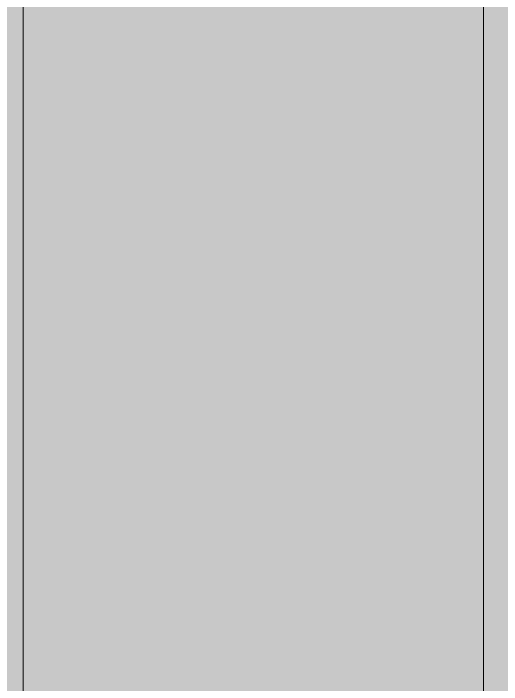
# Model space of a CAD drawing. Header units: inches. Extents: x 20139 to 37433, y -23296 to -20170.
# Drawn here: x 31319.93 to 31328.41, y -22449.68 to -22438.01 of the extents above; entities that cross this region are included whole.
import ezdxf

# ---------------------------------------------------------------- set-up
doc = ezdxf.new("R2010")
doc.units = ezdxf.units.IN
doc.header["$MEASUREMENT"] = 0
doc.layers.add('A-WALL', color=113, linetype='Continuous', lineweight=9)
doc.layers.add('L-SITE-WALL', color=31, linetype='Continuous', lineweight=9)

msp = doc.modelspace()

# ---------------------------------------------------------------- hatches: boundary and pattern name
at = {"layer": 'L-SITE-WALL'}
for points in [[(31320.09919, -22542.92781), (31320.09919, -22336.55281), (31319.34919, -22336.55281), (31319.34919, -22542.92781), (31319.6735, -22542.92781)], [(31328.09919, -22542.92781), (31328.09919, -22336.55281), (31320.09919, -22336.55281), (31320.09919, -22542.92781), (31327.10135, -22542.92781)]]:
    msp.add_hatch(color=256, dxfattribs=at).paths.add_polyline_path(points, flags=0)
h = msp.add_hatch(color=256, dxfattribs=at)
h.paths.add_polyline_path([(31328.56519, -22542.92781), (31328.72419, -22542.92781), (31328.72419, -22540.28581), (31328.56519, -22540.28581), (31328.56519, -22540.05281), (31328.72419, -22540.04781), (31328.72419, -22336.55281), (31328.09919, -22336.55281), (31328.09919, -22540.51881), (31328.33219, -22540.51881), (31328.40044, -22542.92781)], flags=0)
h.paths.add_polyline_path([(31328.09919, -22540.51881), (31328.33219, -22540.14932), (31328.56519, -22540.05281), (31328.23568, -22540.44416)], flags=0)

# ---------------------------------------------------------------- linework, layer by layer
at = {"layer": 'A-WALL'}
for p, q in [((31320.09919, -22542.92781), (31320.09919, -22336.55281)), ((31328.09919, -22540.51881), (31328.09919, -22336.55281))]:
    msp.add_line(p, q, dxfattribs=at)

doc.saveas('drawing.dxf')
